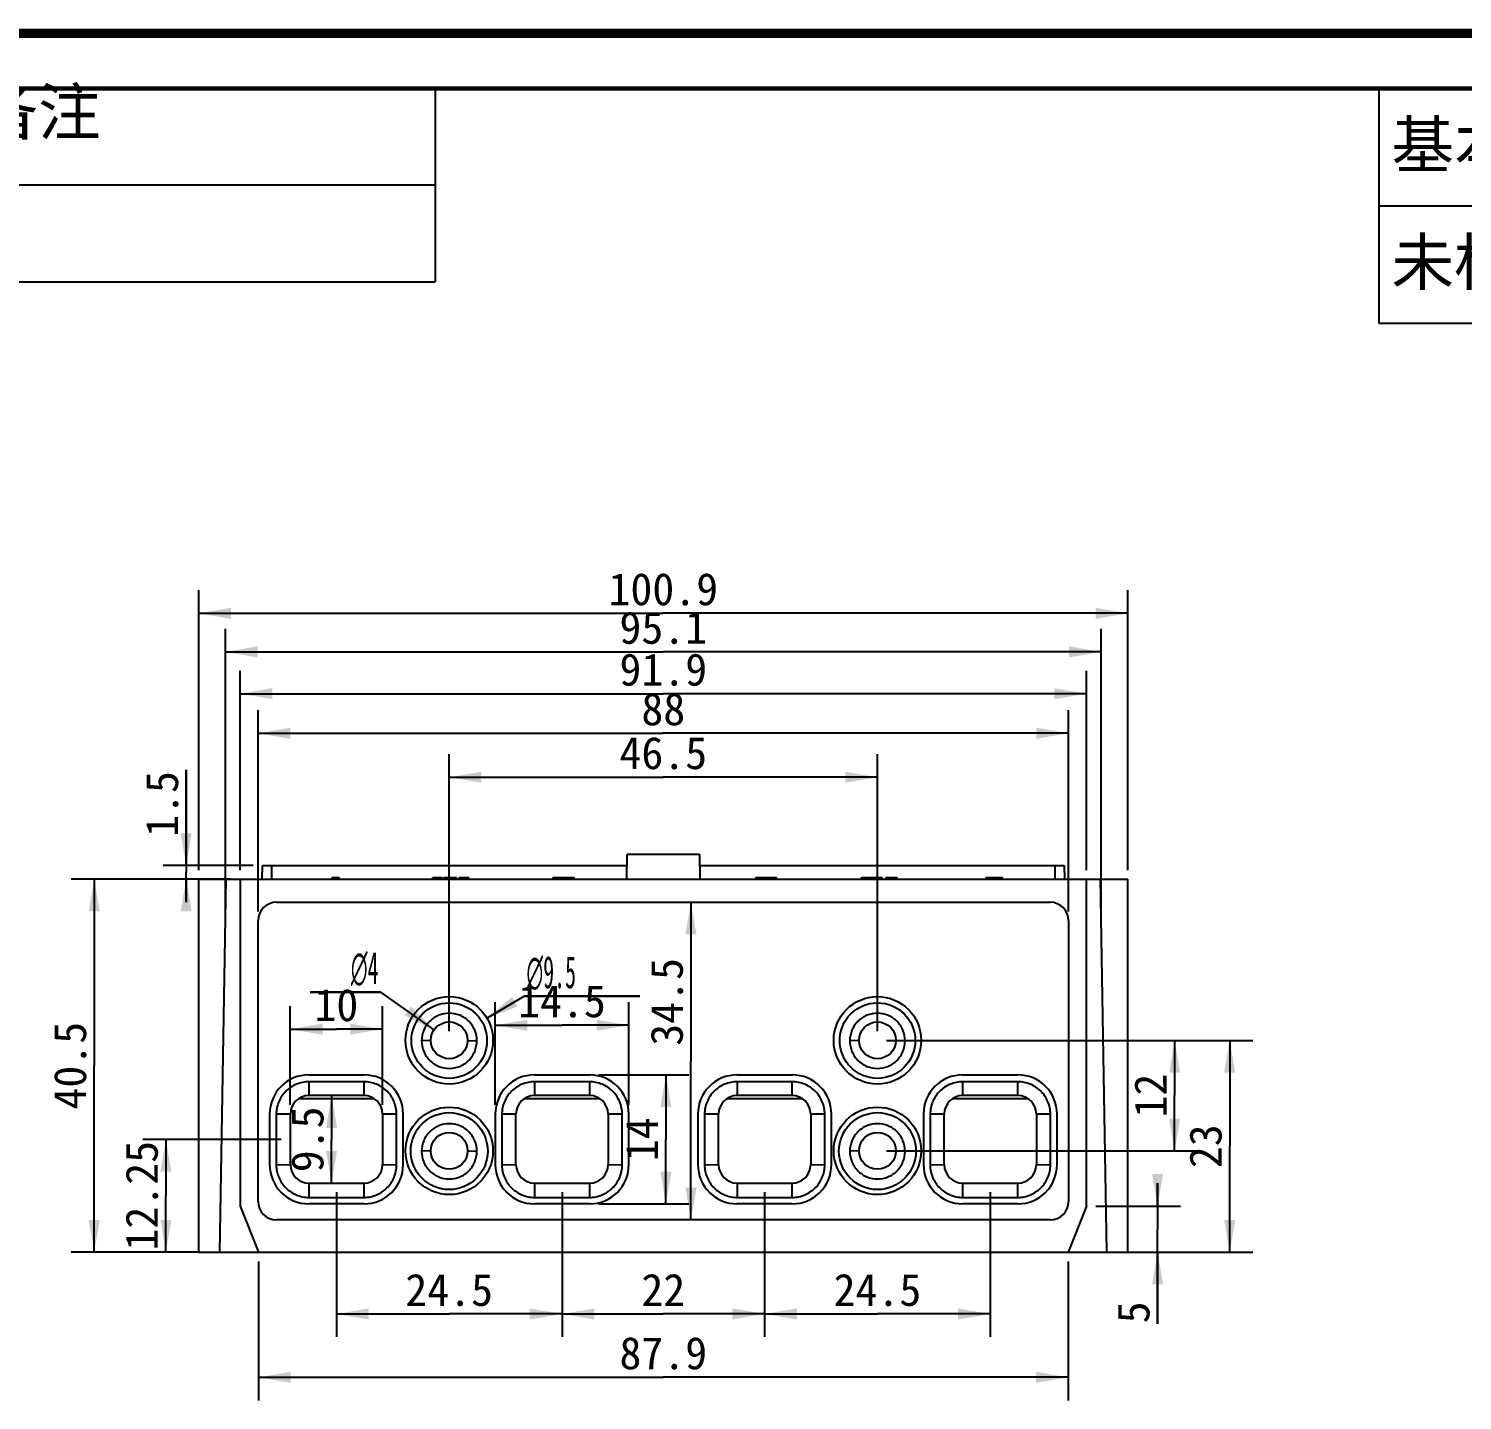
# Model space of a CAD drawing. Header units: millimetres. Extents: x -386 to 595, y -1 to 421.
# Drawn here: x 117.9 to 273.5, y 271.5 to 420.5 of the extents above; entities that cross this region are included whole.
import ezdxf

# ---------------------------------------------------------------- set-up
doc = ezdxf.new("R2010")
doc.units = ezdxf.units.MM
doc.header["$LTSCALE"] = 32.67
doc.layers.get('0').update_dxf_attribs({"linetype": 'CONTINUOUS'})
doc.styles.get("Standard").update_dxf_attribs({"font": '仿宋_GB2312.ttf'})
doc.styles.add('TEXTSTYLE_2', font='gdt_____.ttf', dxfattribs={"width": 0.5})
doc.dimstyles.new('DIMSTYLE_1', dxfattribs={"dimtxt": 3.5, "dimasz": 3.5, "dimexe": 1.25, "dimexo": 0.5, "dimgap": 0.4375, "dimtad": 1, "dimdsep": 46, "dimtxsty": 'Standard', "dimblk": '_FILLED', "dimblk1": '_FILLED', "dimblk2": '_FILLED', "dimcen": 0.09, "dimclrt": 5, "dimadec": 0, "dimazin": 0, "dimtp": 0.3, "dimtm": 0.3, "dimtfac": 1, "dimtofl": 0, "dimtmove": 0, "dimatfit": 3, "dimldrblk": '_FILLED', "dimfxl": 0, "dimtolj": 1, "dimarcsym": 0})
doc.dimstyles.new('DIMSTYLE_2', dxfattribs={"dimtxt": 3.5, "dimasz": 3.5, "dimexe": 1.25, "dimexo": 0.5, "dimgap": 0.4375, "dimtad": 1, "dimdsep": 46, "dimtxsty": 'Standard', "dimblk": '_FILLED', "dimblk1": '_FILLED', "dimblk2": '_FILLED', "dimcen": 0.09, "dimclrt": 5, "dimadec": 0, "dimazin": 0, "dimtp": 0.2, "dimtm": 0.2, "dimtfac": 1, "dimtofl": 0, "dimtmove": 0, "dimatfit": 3, "dimldrblk": '_FILLED', "dimfxl": 0, "dimtolj": 1, "dimarcsym": 0})
doc.dimstyles.new('DIMSTYLE_3', dxfattribs={"dimtxt": 3.5, "dimasz": 3.5, "dimexe": 1.25, "dimexo": 0.5, "dimgap": 0.4375, "dimtad": 1, "dimdsep": 46, "dimtxsty": 'Standard', "dimblk": '_FILLED', "dimblk1": '_FILLED', "dimblk2": '_FILLED', "dimcen": 0.09, "dimclrt": 5, "dimadec": 0, "dimazin": 0, "dimtp": 0.1, "dimtm": 0.1, "dimtfac": 1, "dimtofl": 0, "dimtmove": 0, "dimatfit": 3, "dimldrblk": '_FILLED', "dimfxl": 0, "dimtolj": 1, "dimarcsym": 0})
doc.dimstyles.new('DIMSTYLE_4', dxfattribs={"dimtxt": 3.5, "dimasz": 3.5, "dimexe": 1.25, "dimexo": 0.5, "dimtad": 1, "dimdsep": 46, "dimtxsty": 'Standard', "dimblk": '_FILLED', "dimblk1": '_FILLED', "dimblk2": '_FILLED', "dimcen": 0.09, "dimclrt": 5, "dimadec": 0, "dimazin": 0, "dimtp": 0.1, "dimtm": 0.1, "dimtfac": 1, "dimtofl": 0, "dimtmove": 0, "dimatfit": 3, "dimldrblk": '_FILLED', "dimfxl": 0, "dimtolj": 1, "dimarcsym": 0})
doc.dimstyles.new('DIMSTYLE_5', dxfattribs={"dimtxt": 3.5, "dimasz": 3.5, "dimexe": 1.25, "dimexo": 0.5, "dimtad": 1, "dimdsep": 46, "dimtxsty": 'Standard', "dimblk": '_FILLED', "dimblk1": '_FILLED', "dimblk2": '_FILLED', "dimcen": 0.09, "dimclrt": 5, "dimadec": 0, "dimazin": 0, "dimtp": 0.2, "dimtm": 0.2, "dimtfac": 1, "dimtofl": 0, "dimtmove": 0, "dimatfit": 3, "dimldrblk": '_FILLED', "dimfxl": 0, "dimtolj": 1, "dimarcsym": 0})

# ---------------------------------------------------------------- blocks, each defined once
blk = doc.blocks.new('_FILLED')
at = {"color": 0, "linetype": 'ByBlock'}
blk.add_solid([(0, 0), (-1, 0.171), (-1, -0.171)], dxfattribs=at)
blk = doc.blocks.new('*D1')
at = {"color": 6, "linetype": 'Continuous'}
for p, q in [((163.51, 311.63), (163.51, 341.71)), ((210.01, 311.63), (210.01, 341.71)), ((163.51, 339.21), (186.76, 339.21)), ((210.01, 339.21), (186.76, 339.21))]:
    blk.add_line(p, q, dxfattribs=at)
at = {"color": 6, "linetype": 'Continuous', "xscale": 3.5, "yscale": 3.5, "zscale": 3.5, "rotation": 180}
blk.add_blockref('_FILLED', (163.51, 339.21), dxfattribs=at)
at = {"color": 6, "linetype": 'Continuous', "xscale": 3.5, "yscale": 3.5, "zscale": 3.5}
blk.add_blockref('_FILLED', (210.01, 339.21), dxfattribs=at)
at = {"color": 5, "linetype": 'Continuous', "insert": (186.76, 343.59), "char_height": 3.5, "width": 9.7122, "attachment_point": 2, "line_spacing_factor": 0.9}
blk.add_mtext('46.5', dxfattribs=at)
blk = doc.blocks.new('*D2')
at = {"color": 6, "linetype": 'Continuous'}
for p, q in [((211.01, 310.63), (244.78, 310.63)), ((242.28, 310.63), (242.28, 304.63)), ((242.28, 298.63), (242.28, 304.63)), ((211.01, 298.63), (244.78, 298.63))]:
    blk.add_line(p, q, dxfattribs=at)
at = {"color": 6, "linetype": 'Continuous', "xscale": 3.5, "yscale": 3.5, "zscale": 3.5}
for p, rotation in [((242.28, 310.63), 90), ((242.28, 298.63), 270)]:
    blk.add_blockref('_FILLED', p, dxfattribs=dict(at, rotation=rotation))
at = {"color": 5, "linetype": 'Continuous', "insert": (237.9, 304.63), "char_height": 3.5, "width": 4.8561, "attachment_point": 2, "rotation": 90, "line_spacing_factor": 0.9}
blk.add_mtext('12', dxfattribs=at)
blk = doc.blocks.new('*D3')
at = {"color": 6, "linetype": 'Continuous'}
for p, q in [((211.01, 310.63), (250.76, 310.63)), ((248.26, 310.63), (248.26, 299.13)), ((248.26, 287.63), (248.26, 299.13)), ((238.21, 287.63), (250.76, 287.63))]:
    blk.add_line(p, q, dxfattribs=at)
at = {"color": 6, "linetype": 'Continuous', "xscale": 3.5, "yscale": 3.5, "zscale": 3.5}
for p, rotation in [((248.26, 310.63), 90), ((248.26, 287.63), 270)]:
    blk.add_blockref('_FILLED', p, dxfattribs=dict(at, rotation=rotation))
at = {"color": 5, "linetype": 'Continuous', "insert": (243.88, 299.13), "char_height": 3.5, "width": 4.8561, "attachment_point": 2, "rotation": 90, "line_spacing_factor": 0.9}
blk.add_mtext('23', dxfattribs=at)
blk = doc.blocks.new('*D4')
at = {"color": 6, "linetype": 'Continuous'}
for p, q in [((151.26, 294.13), (151.26, 278.42)), ((175.76, 294.13), (175.76, 278.42)), ((151.26, 280.92), (163.51, 280.92)), ((175.76, 280.92), (163.51, 280.92))]:
    blk.add_line(p, q, dxfattribs=at)
at = {"color": 6, "linetype": 'Continuous', "xscale": 3.5, "yscale": 3.5, "zscale": 3.5, "rotation": 180}
blk.add_blockref('_FILLED', (151.26, 280.92), dxfattribs=at)
at = {"color": 6, "linetype": 'Continuous', "xscale": 3.5, "yscale": 3.5, "zscale": 3.5}
blk.add_blockref('_FILLED', (175.76, 280.92), dxfattribs=at)
at = {"color": 5, "linetype": 'Continuous', "insert": (163.51, 285.29), "char_height": 3.5, "width": 9.7122, "attachment_point": 2, "line_spacing_factor": 0.9}
blk.add_mtext('24.5', dxfattribs=at)
blk = doc.blocks.new('*D5')
at = {"color": 6, "linetype": 'Continuous'}
for p, q in [((175.76, 294.13), (175.76, 278.42)), ((197.76, 294.13), (197.76, 278.42)), ((175.76, 280.92), (186.76, 280.92)), ((197.76, 280.92), (186.76, 280.92))]:
    blk.add_line(p, q, dxfattribs=at)
at = {"color": 6, "linetype": 'Continuous', "xscale": 3.5, "yscale": 3.5, "zscale": 3.5, "rotation": 180}
blk.add_blockref('_FILLED', (175.76, 280.92), dxfattribs=at)
at = {"color": 6, "linetype": 'Continuous', "xscale": 3.5, "yscale": 3.5, "zscale": 3.5}
blk.add_blockref('_FILLED', (197.76, 280.92), dxfattribs=at)
at = {"color": 5, "linetype": 'Continuous', "insert": (186.76, 285.29), "char_height": 3.5, "width": 4.8561, "attachment_point": 2, "line_spacing_factor": 0.9}
blk.add_mtext('22', dxfattribs=at)
blk = doc.blocks.new('*D6')
at = {"color": 6, "linetype": 'Continuous'}
for p, q in [((197.76, 294.13), (197.76, 278.42)), ((222.26, 294.13), (222.26, 278.42)), ((197.76, 280.92), (210.01, 280.92)), ((222.26, 280.92), (210.01, 280.92))]:
    blk.add_line(p, q, dxfattribs=at)
at = {"color": 6, "linetype": 'Continuous', "xscale": 3.5, "yscale": 3.5, "zscale": 3.5, "rotation": 180}
blk.add_blockref('_FILLED', (197.76, 280.92), dxfattribs=at)
at = {"color": 6, "linetype": 'Continuous', "xscale": 3.5, "yscale": 3.5, "zscale": 3.5}
blk.add_blockref('_FILLED', (222.26, 280.92), dxfattribs=at)
at = {"color": 5, "linetype": 'Continuous', "insert": (210.01, 285.29), "char_height": 3.5, "width": 9.7122, "attachment_point": 2, "line_spacing_factor": 0.9}
blk.add_mtext('24.5', dxfattribs=at)
blk = doc.blocks.new('*D7')
at = {"color": 6, "linetype": 'Continuous'}
for p, q in [((145.26, 299.88), (130.25, 299.88)), ((132.75, 299.88), (132.75, 293.76)), ((132.75, 287.63), (132.75, 293.76)), ((136.45, 287.63), (130.25, 287.63))]:
    blk.add_line(p, q, dxfattribs=at)
at = {"color": 6, "linetype": 'Continuous', "xscale": 3.5, "yscale": 3.5, "zscale": 3.5}
for p, rotation in [((132.75, 299.88), 90), ((132.75, 287.63), 270)]:
    blk.add_blockref('_FILLED', p, dxfattribs=dict(at, rotation=rotation))
at = {"color": 5, "linetype": 'Continuous', "insert": (128.37, 293.76), "char_height": 3.5, "width": 12.1402, "attachment_point": 2, "rotation": 90, "line_spacing_factor": 0.9}
blk.add_mtext('12.25', dxfattribs=at)
blk = doc.blocks.new('*D8')
at = {"color": 6, "linetype": 'Continuous'}
for p, q in [((136.81, 328.13), (122.47, 328.13)), ((124.97, 328.13), (124.97, 307.88)), ((124.97, 287.63), (124.97, 307.88)), ((136.45, 287.63), (122.47, 287.63))]:
    blk.add_line(p, q, dxfattribs=at)
at = {"color": 6, "linetype": 'Continuous', "xscale": 3.5, "yscale": 3.5, "zscale": 3.5}
for p, rotation in [((124.97, 328.13), 90), ((124.97, 287.63), 270)]:
    blk.add_blockref('_FILLED', p, dxfattribs=dict(at, rotation=rotation))
at = {"color": 5, "linetype": 'Continuous', "insert": (120.59, 307.88), "char_height": 3.5, "width": 9.7122, "attachment_point": 2, "rotation": 90, "line_spacing_factor": 0.9}
blk.add_mtext('40.5', dxfattribs=at)
blk = doc.blocks.new('*D9')
at = {"color": 6, "linetype": 'Continuous'}
for p, q in [((134.95, 329.63), (134.95, 340.01)), ((134.95, 340.01), (134.95, 328.88)), ((142.23, 329.63), (132.45, 329.63)), ((134.95, 325.63), (134.95, 328.88)), ((139.81, 328.13), (132.45, 328.13)), ((134.95, 328.13), (134.95, 325.63))]:
    blk.add_line(p, q, dxfattribs=at)
at = {"color": 6, "linetype": 'Continuous', "xscale": 3.5, "yscale": 3.5, "zscale": 3.5}
for p, rotation in [((134.95, 329.63), 270), ((134.95, 328.13), 90)]:
    blk.add_blockref('_FILLED', p, dxfattribs=dict(at, rotation=rotation))
at = {"color": 5, "linetype": 'Continuous', "insert": (130.58, 332.73), "char_height": 3.5, "width": 7.2841, "attachment_point": 1, "rotation": 90, "line_spacing_factor": 0.9}
blk.add_mtext('1.5', dxfattribs=at)
blk = doc.blocks.new('*D10')
at = {"color": 6, "linetype": 'Continuous'}
for p, q in [((156.09, 315.88), (148.4, 315.88)), ((148.4, 315.88), (156.09, 315.88)), ((161.88, 311.79), (156.09, 315.88))]:
    blk.add_line(p, q, dxfattribs=at)
at = {"color": 6, "linetype": 'Continuous', "xscale": 3.5, "yscale": 3.5, "zscale": 3.5, "rotation": 324.7357985951}
blk.add_blockref('_FILLED', (161.88, 311.79), dxfattribs=at)
at = {"color": 5, "linetype": 'Continuous', "insert": (155.84, 320.26), "char_height": 3.5, "width": 7.0947, "attachment_point": 3, "line_spacing_factor": 0.9, "style": 'TEXTSTYLE_2'}
blk.add_mtext('{\\Fgdt;n}\\F仿宋_gb2312.ttf;4', dxfattribs=at)
blk = doc.blocks.new('*D11')
at = {"color": 6, "linetype": 'Continuous'}
for p, q in [((167.61, 313.05), (171.65, 315.43)), ((171.65, 315.43), (184.2, 315.43)), ((184.2, 315.43), (171.65, 315.43))]:
    blk.add_line(p, q, dxfattribs=at)
at = {"color": 6, "linetype": 'Continuous', "xscale": 3.5, "yscale": 3.5, "zscale": 3.5, "rotation": 210.5078571950001}
blk.add_blockref('_FILLED', (167.61, 313.05), dxfattribs=at)
at = {"color": 5, "linetype": 'Continuous', "insert": (171.9, 319.8), "char_height": 3.5, "width": 11.9508, "attachment_point": 1, "line_spacing_factor": 0.9, "style": 'TEXTSTYLE_2'}
blk.add_mtext('{\\Fgdt;n}\\F仿宋_gb2312.ttf;9.5', dxfattribs=at)
blk = doc.blocks.new('*D12')
at = {"color": 6, "linetype": 'Continuous'}
for p, q in [((146.26, 303.63), (146.26, 314.35)), ((156.26, 303.63), (156.26, 314.35)), ((146.26, 311.85), (151.26, 311.85)), ((156.26, 311.85), (151.26, 311.85))]:
    blk.add_line(p, q, dxfattribs=at)
at = {"color": 6, "linetype": 'Continuous', "xscale": 3.5, "yscale": 3.5, "zscale": 3.5, "rotation": 180}
blk.add_blockref('_FILLED', (146.26, 311.85), dxfattribs=at)
at = {"color": 6, "linetype": 'Continuous', "xscale": 3.5, "yscale": 3.5, "zscale": 3.5}
blk.add_blockref('_FILLED', (156.26, 311.85), dxfattribs=at)
at = {"color": 5, "linetype": 'Continuous', "insert": (151.26, 316.22), "char_height": 3.5, "width": 4.8561, "attachment_point": 2, "line_spacing_factor": 0.9}
blk.add_mtext('10', dxfattribs=at)
blk = doc.blocks.new('*D13')
at = {"color": 6, "linetype": 'Continuous'}
for p in [(150.74, 304.63), (150.74, 295.13)]:
    blk.add_line(p, (150.74, 299.88), dxfattribs=at)
at = {"color": 6, "linetype": 'Continuous', "xscale": 3.5, "yscale": 3.5, "zscale": 3.5}
for p, rotation in [((150.74, 304.63), 90), ((150.74, 295.13), 270)]:
    blk.add_blockref('_FILLED', p, dxfattribs=dict(at, rotation=rotation))
at = {"color": 5, "linetype": 'Continuous', "insert": (146.36, 299.88), "char_height": 3.5, "width": 7.2841, "attachment_point": 2, "rotation": 90, "line_spacing_factor": 0.9}
blk.add_mtext('9.5', dxfattribs=at)
blk = doc.blocks.new('*D14')
at = {"color": 6, "linetype": 'Continuous'}
for p, q in [((168.51, 303.63), (168.51, 314.77)), ((183.01, 303.63), (183.01, 314.77)), ((168.51, 312.27), (175.76, 312.27)), ((183.01, 312.27), (175.76, 312.27))]:
    blk.add_line(p, q, dxfattribs=at)
at = {"color": 6, "linetype": 'Continuous', "xscale": 3.5, "yscale": 3.5, "zscale": 3.5, "rotation": 180}
blk.add_blockref('_FILLED', (168.51, 312.27), dxfattribs=at)
at = {"color": 6, "linetype": 'Continuous', "xscale": 3.5, "yscale": 3.5, "zscale": 3.5}
blk.add_blockref('_FILLED', (183.01, 312.27), dxfattribs=at)
at = {"color": 5, "linetype": 'Continuous', "insert": (175.76, 316.64), "char_height": 3.5, "width": 9.7122, "attachment_point": 2, "line_spacing_factor": 0.9}
blk.add_mtext('14.5', dxfattribs=at)
blk = doc.blocks.new('*D15')
at = {"color": 6, "linetype": 'Continuous'}
for p, q in [((179.76, 306.88), (189.54, 306.88)), ((187.04, 306.88), (187.04, 299.88)), ((187.04, 292.88), (187.04, 299.88)), ((179.76, 292.88), (189.54, 292.88))]:
    blk.add_line(p, q, dxfattribs=at)
at = {"color": 6, "linetype": 'Continuous', "xscale": 3.5, "yscale": 3.5, "zscale": 3.5}
for p, rotation in [((187.04, 306.88), 90), ((187.04, 292.88), 270)]:
    blk.add_blockref('_FILLED', p, dxfattribs=dict(at, rotation=rotation))
at = {"color": 5, "linetype": 'Continuous', "insert": (182.67, 299.88), "char_height": 3.5, "width": 4.8561, "attachment_point": 2, "rotation": 90, "line_spacing_factor": 0.9}
blk.add_mtext('14', dxfattribs=at)
blk = doc.blocks.new('*D16')
at = {"color": 6, "linetype": 'Continuous'}
for p, q in [((142.76, 324.63), (142.76, 346.48)), ((230.76, 324.63), (230.76, 346.48)), ((142.76, 343.98), (186.76, 343.98)), ((230.76, 343.98), (186.76, 343.98))]:
    blk.add_line(p, q, dxfattribs=at)
at = {"color": 6, "linetype": 'Continuous', "xscale": 3.5, "yscale": 3.5, "zscale": 3.5, "rotation": 180}
blk.add_blockref('_FILLED', (142.76, 343.98), dxfattribs=at)
at = {"color": 6, "linetype": 'Continuous', "xscale": 3.5, "yscale": 3.5, "zscale": 3.5}
blk.add_blockref('_FILLED', (230.76, 343.98), dxfattribs=at)
at = {"color": 5, "linetype": 'Continuous', "insert": (186.76, 348.36), "char_height": 3.5, "width": 4.8561, "attachment_point": 2, "line_spacing_factor": 0.9}
blk.add_mtext('88', dxfattribs=at)
blk = doc.blocks.new('*D17')
at = {"color": 6, "linetype": 'Continuous'}
for p, q in [((139.21, 324.13), (139.21, 355.32)), ((234.31, 324.13), (234.31, 355.32)), ((139.21, 352.82), (186.76, 352.82)), ((234.31, 352.82), (186.76, 352.82))]:
    blk.add_line(p, q, dxfattribs=at)
at = {"color": 6, "linetype": 'Continuous', "xscale": 3.5, "yscale": 3.5, "zscale": 3.5, "rotation": 180}
blk.add_blockref('_FILLED', (139.21, 352.82), dxfattribs=at)
at = {"color": 6, "linetype": 'Continuous', "xscale": 3.5, "yscale": 3.5, "zscale": 3.5}
blk.add_blockref('_FILLED', (234.31, 352.82), dxfattribs=at)
at = {"color": 5, "linetype": 'Continuous', "insert": (186.76, 357.2), "char_height": 3.5, "width": 9.7122, "attachment_point": 2, "line_spacing_factor": 0.9}
blk.add_mtext('95.1', dxfattribs=at)
blk = doc.blocks.new('*D18')
at = {"color": 6, "linetype": 'Continuous'}
for p, q in [((140.81, 329.13), (140.81, 350.78)), ((232.71, 329.13), (232.71, 350.78)), ((140.81, 348.28), (186.76, 348.28)), ((232.71, 348.28), (186.76, 348.28))]:
    blk.add_line(p, q, dxfattribs=at)
at = {"color": 6, "linetype": 'Continuous', "xscale": 3.5, "yscale": 3.5, "zscale": 3.5, "rotation": 180}
blk.add_blockref('_FILLED', (140.81, 348.28), dxfattribs=at)
at = {"color": 6, "linetype": 'Continuous', "xscale": 3.5, "yscale": 3.5, "zscale": 3.5}
blk.add_blockref('_FILLED', (232.71, 348.28), dxfattribs=at)
at = {"color": 5, "linetype": 'Continuous', "insert": (186.76, 352.66), "char_height": 3.5, "width": 9.7122, "attachment_point": 2, "line_spacing_factor": 0.9}
blk.add_mtext('91.9', dxfattribs=at)
blk = doc.blocks.new('*D19')
at = {"color": 6, "linetype": 'Continuous'}
for p, q in [((136.31, 329.13), (136.31, 359.51)), ((237.21, 329.13), (237.21, 359.51)), ((136.31, 357.01), (186.76, 357.01)), ((237.21, 357.01), (186.76, 357.01))]:
    blk.add_line(p, q, dxfattribs=at)
at = {"color": 6, "linetype": 'Continuous', "xscale": 3.5, "yscale": 3.5, "zscale": 3.5, "rotation": 180}
blk.add_blockref('_FILLED', (136.31, 357.01), dxfattribs=at)
at = {"color": 6, "linetype": 'Continuous', "xscale": 3.5, "yscale": 3.5, "zscale": 3.5}
blk.add_blockref('_FILLED', (237.21, 357.01), dxfattribs=at)
at = {"color": 5, "linetype": 'Continuous', "insert": (186.76, 361.39), "char_height": 3.5, "width": 12.1402, "attachment_point": 2, "line_spacing_factor": 0.9}
blk.add_mtext('100.9', dxfattribs=at)
blk = doc.blocks.new('*D20')
at = {"color": 6, "linetype": 'Continuous'}
for p in [(189.76, 325.63), (189.76, 291.13)]:
    blk.add_line(p, (189.76, 308.38), dxfattribs=at)
at = {"color": 6, "linetype": 'Continuous', "xscale": 3.5, "yscale": 3.5, "zscale": 3.5}
for p, rotation in [((189.76, 325.63), 90), ((189.76, 291.13), 270)]:
    blk.add_blockref('_FILLED', p, dxfattribs=dict(at, rotation=rotation))
at = {"color": 5, "linetype": 'Continuous', "insert": (185.38, 314.81), "char_height": 3.5, "width": 9.7122, "attachment_point": 2, "rotation": 90, "line_spacing_factor": 0.9}
blk.add_mtext('34.5', dxfattribs=at)
blk = doc.blocks.new('*D21')
at = {"color": 6, "linetype": 'Continuous'}
for p, q in [((142.81, 286.63), (142.81, 271.54)), ((230.71, 286.63), (230.71, 271.54)), ((142.81, 274.04), (186.76, 274.04)), ((230.71, 274.04), (186.76, 274.04))]:
    blk.add_line(p, q, dxfattribs=at)
at = {"color": 6, "linetype": 'Continuous', "xscale": 3.5, "yscale": 3.5, "zscale": 3.5, "rotation": 180}
blk.add_blockref('_FILLED', (142.81, 274.04), dxfattribs=at)
at = {"color": 6, "linetype": 'Continuous', "xscale": 3.5, "yscale": 3.5, "zscale": 3.5}
blk.add_blockref('_FILLED', (230.71, 274.04), dxfattribs=at)
at = {"color": 5, "linetype": 'Continuous', "insert": (186.76, 278.42), "char_height": 3.5, "width": 9.7122, "attachment_point": 2, "line_spacing_factor": 0.9}
blk.add_mtext('87.9', dxfattribs=at)
blk = doc.blocks.new('*D111')
at = {"color": 6, "linetype": 'Continuous'}
for p, q in [((240.43, 292.63), (240.43, 295.13)), ((240.43, 295.13), (240.43, 290.13)), ((233.71, 292.63), (242.93, 292.63)), ((240.43, 279.85), (240.43, 290.13)), ((235.93, 287.63), (242.93, 287.63)), ((240.43, 287.63), (240.43, 279.85))]:
    blk.add_line(p, q, dxfattribs=at)
at = {"color": 6, "linetype": 'Continuous', "xscale": 3.5, "yscale": 3.5, "zscale": 3.5}
for p, rotation in [((240.43, 292.63), 270), ((240.43, 287.63), 90)]:
    blk.add_blockref('_FILLED', p, dxfattribs=dict(at, rotation=rotation))
at = {"color": 5, "linetype": 'Continuous', "insert": (236.05, 282.28), "char_height": 3.5, "width": 2.428, "attachment_point": 3, "rotation": 90, "line_spacing_factor": 0.9}
blk.add_mtext('5', dxfattribs=at)
blk = doc.blocks.new('*T127')
at = {"color": 0, "linetype": 'ByBlock', "lineweight": -2}
for p, q in [((0, 0), (132, 0)), ((0, 0), (0, -21)), ((16, 0), (16, -21)), ((66, 0), (66, -21)), ((82, 0), (82, -21)), ((132, 0), (132, -21)), ((0, -10.5), (132, -10.5)), ((0, -21), (132, -21))]:
    blk.add_line(p, q, dxfattribs=at)
at = {"color": 7, "linetype": 'Continuous', "char_height": 5, "attachment_point": 1, "line_spacing_factor": 0.9}
for s, insert, width in [('序号', (0.06, -0.06), 15.88), ('名称', (16.06, -0.06), 49.88), ('数量', (66.06, -0.06), 15.88), ('备注', (82.06, -0.06), 49.88)]:
    blk.add_mtext(s, dxfattribs=dict(at, insert=insert, width=width))
blk = doc.blocks.new('*T128')
at = {"color": 0, "linetype": 'ByBlock', "lineweight": -2}
for p, q in [((0, 0), (323.55, 0)), ((0, 0), (0, -25.5)), ((30, 0), (30, -25.5)), ((55.95, 0), (55.95, -25.5)), ((81.9, 0), (81.9, -25.5)), ((107.85, 0), (107.85, -25.5)), ((133.8, 0), (133.8, -25.5)), ((159.75, 0), (159.75, -25.5)), ((189.75, 0), (189.75, -25.5)), ((219.75, 0), (219.75, -25.5)), ((245.7, 0), (245.7, -25.5)), ((271.65, 0), (271.65, -25.5)), ((297.6, 0), (297.6, -25.5)), ((323.55, 0), (323.55, -25.5)), ((0, -12.75), (323.55, -12.75)), ((0, -25.5), (323.55, -25.5))]:
    blk.add_line(p, q, dxfattribs=at)
at = {"color": 7, "linetype": 'Continuous', "attachment_point": 5, "line_spacing_factor": 0.9}
for s, insert, char_height, width in [('基本尺寸', (15, -6.375), 5, 29.88), ('倒圆角', (204.75, -6.375), 5, 29.88), ('0.5-3', (42.975, -6.375), 4, 25.83), ('>3-6', (68.925, -6.375), 4, 25.83), ('>6-30', (94.875, -6.375), 4, 25.83), ('>30-120', (120.825, -6.375), 4, 25.83), ('>120-400', (146.775, -6.375), 4, 25.83), ('>400-1000', (174.75, -6.375), 4, 29.88), ('<0.5', (232.725, -6.375), 4, 25.83), ('>0.5-3', (258.675, -6.375), 4, 25.83), ('>3-10', (284.625, -6.375), 4, 25.83), ('>10', (310.575, -6.375), 4, 25.83), ('未标公差', (15, -19.125), 5, 29.88), ('未标公差', (204.75, -19.125), 5, 29.88), ('{\\Fgdt;`}\\F仿宋_gb2312.ttf;0.1', (42.975, -19.125), 4, 25.83), ('{\\Fgdt;`}\\F仿宋_gb2312.ttf;0.1', (68.925, -19.125), 4, 25.83), ('{\\Fgdt;`}\\F仿宋_gb2312.ttf;0.2', (94.875, -19.125), 4, 25.83), ('{\\Fgdt;`}\\F仿宋_gb2312.ttf;0.3', (120.825, -19.125), 4, 25.83), ('{\\Fgdt;`}\\F仿宋_gb2312.ttf;0.5', (146.775, -19.125), 4, 25.83), ('{\\Fgdt;`}\\F仿宋_gb2312.ttf;0.8', (174.75, -19.125), 4, 29.88), ('{\\Fgdt;`}\\F仿宋_gb2312.ttf;0.05', (232.725, -19.125), 4, 25.83), ('{\\Fgdt;`}\\F仿宋_gb2312.ttf;0.1', (258.675, -19.125), 4, 25.83), ('{\\Fgdt;`}\\F仿宋_gb2312.ttf;0.3', (284.625, -19.125), 4, 25.83), ('{\\Fgdt;`}\\F仿宋_gb2312.ttf;0.8', (310.575, -19.125), 4, 25.83)]:
    blk.add_mtext(s, dxfattribs=dict(at, insert=insert, char_height=char_height, width=width))

msp = doc.modelspace()

# ---------------------------------------------------------------- linework, layer by layer
at = {"color": 7, "linetype": 'Continuous'}
for p, q in [((182.80795, 328.13389), (182.83151, 330.83389)), ((190.69711, 330.83389), (182.83151, 330.83389)), ((190.69711, 330.83389), (190.72068, 328.13389)), ((143.19524, 328.13389), (143.23452, 329.63389)), ((143.23452, 329.63389), (182.82104, 329.63389)), ((144.20759, 329.63389), (144.22068, 328.13389)), ((190.70759, 329.63389), (230.2941, 329.63389)), ((229.30795, 328.13389), (229.32104, 329.63389)), ((230.2941, 329.63389), (230.33338, 328.13389)), ((136.31431, 287.63389), (136.31431, 328.13389)), ((136.31431, 328.13389), (237.21431, 328.13389)), ((138.59466, 287.63389), (139.30159, 328.13389)), ((140.81431, 328.13389), (140.81431, 292.63389)), ((150.81431, 328.13389), (150.81431, 328.33389)), ((150.81431, 328.33389), (151.56431, 328.33389)), ((151.18931, 328.13389), (151.18931, 328.33389)), ((151.56431, 328.13389), (151.56431, 328.33389)), ((161.72431, 328.13389), (161.72431, 328.33389)), ((161.72431, 328.33389), (162.74002, 328.33389)), ((162.19552, 328.13389), (162.19552, 328.33389)), ((162.60951, 328.13389), (162.60951, 328.33389)), ((162.74002, 328.13389), (162.74002, 328.33389)), ((162.95801, 328.13389), (162.95801, 328.33389)), ((162.95801, 328.33389), (164.30247, 328.33389)), ((163.14515, 328.13389), (163.14515, 328.33389)), ((164.30247, 328.13389), (164.30247, 328.33389)), ((164.59431, 328.13389), (164.59431, 328.33389)), ((164.59431, 328.33389), (165.6519, 328.33389)), ((165.09677, 328.13389), (165.09677, 328.33389)), ((165.6519, 328.13389), (165.6519, 328.33389)), ((174.81431, 328.13389), (174.81431, 328.33389)), ((174.81431, 328.33389), (177.06431, 328.33389)), ((177.06431, 328.13389), (177.06431, 328.33389)), ((196.81431, 328.13389), (196.81431, 328.33389)), ((196.81431, 328.33389), (199.06431, 328.33389)), ((196.87681, 328.13389), (196.87681, 328.33389)), ((197.00181, 328.13389), (197.00181, 328.33389)), ((197.18931, 328.13389), (197.18931, 328.33389)), ((197.43931, 328.13389), (197.43931, 328.33389)), ((197.68931, 328.13389), (197.68931, 328.33389)), ((198.18931, 328.13389), (198.18931, 328.33389)), ((198.43931, 328.13389), (198.43931, 328.33389)), ((198.68931, 328.13389), (198.68931, 328.33389)), ((198.87681, 328.13389), (198.87681, 328.33389)), ((199.00181, 328.13389), (199.00181, 328.33389)), ((199.06431, 328.13389), (199.06431, 328.33389)), ((208.26431, 328.13389), (208.26431, 328.33389)), ((208.26431, 328.33389), (210.52621, 328.33389)), ((208.40119, 328.13389), (208.40119, 328.33389)), ((208.53808, 328.13389), (208.53808, 328.33389)), ((209.21085, 328.13389), (209.21085, 328.33389)), ((209.398, 328.13389), (209.398, 328.33389)), ((210.52621, 328.13389), (210.52621, 328.33389)), ((210.97431, 328.33389), (212.15362, 328.33389)), ((210.97431, 328.13389), (210.97431, 328.33389)), ((211.56367, 328.13389), (211.56367, 328.33389)), ((212.02726, 328.13389), (212.02726, 328.33389)), ((212.15362, 328.13389), (212.15362, 328.33389)), ((221.81431, 328.33389), (223.57347, 328.33389)), ((221.81431, 328.13389), (221.81431, 328.33389)), ((222.97661, 328.13389), (222.97661, 328.33389)), ((223.1808, 328.13389), (223.1808, 328.33389)), ((223.57347, 328.13389), (223.57347, 328.33389)), ((232.71431, 292.63389), (232.71431, 328.13389)), ((234.93397, 287.63389), (234.22704, 328.13389)), ((237.21431, 287.63389), (237.21431, 328.13389)), ((144.76431, 325.63389), (228.76431, 325.63389)), ((142.76431, 293.13389), (142.76431, 323.63389)), ((230.76431, 323.63389), (230.76431, 293.13389)), ((161.51431, 310.63389), (160.51431, 310.58153)), ((165.51431, 310.63388), (166.51431, 310.58153)), ((208.01431, 310.63389), (207.01431, 310.58153)), ((212.01431, 310.63388), (213.01431, 310.58153)), ((148.26412, 306.88389), (154.2645, 306.88389)), ((172.76412, 306.88389), (178.7645, 306.88389)), ((194.76412, 306.88389), (200.7645, 306.88389)), ((219.26412, 306.88389), (225.2645, 306.88389)), ((148.26431, 306.13366), (148.26431, 304.63389)), ((154.26431, 306.13366), (148.26431, 306.13366)), ((154.26431, 304.63389), (154.26431, 306.13366)), ((172.76431, 306.13366), (172.76431, 304.63389)), ((178.76431, 306.13366), (172.76431, 306.13366)), ((178.76431, 304.63389), (178.76431, 306.13366)), ((200.76431, 306.13366), (194.76431, 306.13366)), ((194.76431, 306.13366), (194.76431, 304.63389)), ((200.76431, 304.63389), (200.76431, 306.13366)), ((225.26431, 306.13366), (219.26431, 306.13366)), ((219.26431, 306.13366), (219.26431, 304.63389)), ((225.26431, 304.63389), (225.26431, 306.13366)), ((147.22156, 304.33389), (155.3061, 304.33389)), ((154.26431, 304.63389), (148.26431, 304.63389)), ((171.72156, 304.33389), (179.8061, 304.33389)), ((178.76431, 304.63389), (172.76431, 304.63389)), ((193.72156, 304.33389), (201.8061, 304.33389)), ((200.76431, 304.63389), (194.76431, 304.63389)), ((218.22156, 304.33389), (226.3061, 304.33389)), ((225.26431, 304.63389), (219.26431, 304.63389)), ((144.01431, 302.63389), (144.01431, 297.13389)), ((146.26431, 302.63389), (144.7379, 302.60725)), ((144.7379, 302.60725), (144.7379, 297.10725)), ((146.26431, 297.13389), (146.26431, 302.63389)), ((156.26431, 302.63389), (156.26431, 297.13389)), ((157.79072, 302.60725), (156.26431, 302.63389)), ((157.79072, 297.10725), (157.79072, 302.60725)), ((158.51431, 297.13389), (158.51431, 302.63389)), ((168.51431, 302.63389), (168.51431, 297.13389)), ((170.76431, 302.63389), (169.2379, 302.60725)), ((169.2379, 302.60725), (169.2379, 297.10725)), ((170.76431, 297.13389), (170.76431, 302.63389)), ((180.76431, 302.63389), (180.76431, 297.13389)), ((182.29072, 302.60725), (180.76431, 302.63389)), ((182.29072, 297.10725), (182.29072, 302.60725)), ((183.01431, 297.13389), (183.01431, 302.63389)), ((190.51431, 302.63389), (190.51431, 297.13389)), ((192.76431, 302.63389), (191.2379, 302.60725)), ((191.2379, 302.60725), (191.2379, 297.10725)), ((192.76431, 297.13389), (192.76431, 302.63389)), ((204.29072, 302.60725), (202.76431, 302.63389)), ((202.76431, 302.63389), (202.76431, 297.13389)), ((204.29072, 297.10725), (204.29072, 302.60725)), ((205.01431, 297.13389), (205.01431, 302.63389)), ((215.01431, 302.63389), (215.01431, 297.13389)), ((217.26431, 302.63389), (215.7379, 302.60725)), ((215.7379, 302.60725), (215.7379, 297.10725)), ((217.26431, 297.13389), (217.26431, 302.63389)), ((228.79072, 302.60725), (227.26431, 302.63389)), ((227.26431, 302.63389), (227.26431, 297.13389)), ((228.79072, 297.10725), (228.79072, 302.60725)), ((229.51431, 297.13389), (229.51431, 302.63389)), ((161.51431, 298.63389), (160.51431, 298.58153)), ((165.51431, 298.63388), (166.51431, 298.58153)), ((208.01431, 298.63389), (207.01431, 298.58153)), ((212.01431, 298.63388), (213.01431, 298.58153)), ((144.7379, 297.10725), (146.26431, 297.13389)), ((156.26431, 297.13389), (157.79072, 297.10725)), ((169.2379, 297.10725), (170.76431, 297.13389)), ((180.76431, 297.13389), (182.29072, 297.10725)), ((191.2379, 297.10725), (192.76431, 297.13389)), ((202.76431, 297.13389), (204.29072, 297.10725)), ((215.7379, 297.10725), (217.26431, 297.13389)), ((227.26431, 297.13389), (228.79072, 297.10725)), ((148.26431, 295.13389), (148.26431, 293.58084)), ((148.26431, 295.13389), (154.26431, 295.13389)), ((154.26431, 293.58084), (154.26431, 295.13389)), ((172.76431, 295.13389), (172.76431, 293.58084)), ((172.76431, 295.13389), (178.76431, 295.13389)), ((178.76431, 293.58084), (178.76431, 295.13389)), ((194.76431, 295.13389), (200.76431, 295.13389)), ((194.76431, 295.13389), (194.76431, 293.58084)), ((200.76431, 293.58084), (200.76431, 295.13389)), ((219.26431, 295.13389), (225.26431, 295.13389)), ((219.26431, 295.13389), (219.26431, 293.58084)), ((225.26431, 293.58084), (225.26431, 295.13389)), ((154.2645, 292.88389), (148.26412, 292.88389)), ((148.26431, 293.58084), (154.26431, 293.58084)), ((178.7645, 292.88389), (172.76412, 292.88389)), ((172.76431, 293.58084), (178.76431, 293.58084)), ((200.7645, 292.88389), (194.76412, 292.88389)), ((194.76431, 293.58084), (200.76431, 293.58084)), ((225.2645, 292.88389), (219.26412, 292.88389)), ((219.26431, 293.58084), (225.26431, 293.58084)), ((140.81431, 292.63389), (142.81431, 287.63389)), ((228.76431, 291.13389), (144.76431, 291.13389)), ((232.71431, 292.63389), (230.71431, 287.63389)), ((136.31431, 287.63389), (237.21431, 287.63389))]:
    msp.add_line(p, q, dxfattribs=at)
for points, const_width in [([(0, 420), (594, 420)], 1), ([(30, 414), (588, 414)], 0.5)]:
    msp.add_lwpolyline(points, dxfattribs=dict(at, const_width=const_width))
for centre, radius in [((163.51431, 310.63389), 4.75), ((163.51431, 310.60786), 4.10154), ((210.01431, 310.63389), 4.75), ((210.01431, 310.60786), 4.10154), ((163.51431, 310.63389), 2), ((210.01431, 310.63389), 2), ((163.51431, 298.63389), 4.75), ((163.51431, 298.60738), 4.17778), ((210.01431, 298.63389), 4.75), ((210.01431, 298.60738), 4.17778), ((163.51431, 298.63389), 2), ((210.01431, 298.63389), 2)]:
    msp.add_circle(centre, radius, dxfattribs=at)
for centre, radius, start, end in [((144.76431, 323.63389), 2, 90, 180), ((228.76431, 323.63389), 2, 0, 90), ((148.26431, 302.63389), 4.25, 90, 180), ((154.26431, 302.63389), 4.25, 0, 90), ((172.76431, 302.63389), 4.25, 90, 180), ((178.76431, 302.63389), 4.25, 0, 90), ((194.76431, 302.63389), 4.25, 90, 180), ((200.76431, 302.63389), 4.25, 0, 90), ((219.26431, 302.63389), 4.25, 90, 180), ((225.26431, 302.63389), 4.25, 0, 90), ((148.26431, 302.63389), 2, 90.0000007, 180), ((154.26431, 302.63389), 2, 0.0000008, 90), ((172.76431, 302.63389), 2, 90.0000007, 180), ((178.76431, 302.63389), 2, 0.0000008, 90), ((194.76431, 302.63389), 2, 90.0000007, 180), ((200.76431, 302.63389), 2, 0.0000008, 90), ((219.26431, 302.63389), 2, 90.0000007, 180), ((225.26431, 302.63389), 2, 0.0000008, 90), ((148.26431, 297.13389), 4.25, 180, 270), ((148.26431, 297.13389), 2, 180.0000008, 270), ((154.26431, 297.13389), 4.25, 270, 360), ((154.26431, 297.13389), 2, 270.0000008, 360), ((172.76431, 297.13389), 4.25, 180, 270), ((172.76431, 297.13389), 2, 180.0000008, 270), ((178.76431, 297.13389), 4.25, 270, 360), ((178.76431, 297.13389), 2, 270.0000008, 360), ((194.76431, 297.13389), 4.25, 180, 270), ((194.76431, 297.13389), 2, 180.0000008, 270), ((200.76431, 297.13389), 4.25, 270, 360), ((200.76431, 297.13389), 2, 270.0000008, 360), ((219.26431, 297.13389), 4.25, 180, 270), ((219.26431, 297.13389), 2, 180.0000008, 270), ((225.26431, 297.13389), 4.25, 270, 360), ((225.26431, 297.13389), 2, 270.0000008, 360), ((144.76431, 293.13389), 2, 180, 270), ((228.76431, 293.13389), 2, 270, 360)]:
    msp.add_arc(centre, radius, start, end, dxfattribs=at)
for points, knots in [([(166.51431, 310.58153), (166.51872, 310.97162), (166.35547, 311.76023), (165.69172, 312.75777), (164.69218, 313.42512), (163.51447, 313.65969), (162.33653, 313.42525), (161.33753, 312.75785), (160.6715, 311.76054), (160.51267, 310.97172), (160.51431, 310.58153)], [0, 0, 0, 0, 0.124983649, 0.2499667, 0.374971875, 0.499982517, 0.624993263, 0.750000104, 0.874991357, 1, 1, 1, 1]), ([(213.01431, 310.58153), (213.01872, 310.97162), (212.85547, 311.76023), (212.19172, 312.75777), (211.19218, 313.42512), (210.01447, 313.65969), (208.83653, 313.42525), (207.83753, 312.75785), (207.1715, 311.76054), (207.01267, 310.97172), (207.01431, 310.58153)], [0, 0, 0, 0, 0.124983649, 0.2499667, 0.374971875, 0.499982517, 0.624993263, 0.750000104, 0.874991357, 1, 1, 1, 1]), ([(160.51431, 310.58153), (160.5099, 310.19144), (160.67316, 309.40282), (161.3369, 308.40529), (162.33644, 307.73793), (163.51415, 307.50337), (164.69209, 307.73781), (165.6911, 308.40521), (166.35712, 309.40252), (166.51595, 310.19133), (166.51431, 310.58153)], [0, 0, 0, 0, 0.124983649, 0.2499667, 0.374971875, 0.499982517, 0.624993263, 0.750000104, 0.874991357, 1, 1, 1, 1]), ([(207.01431, 310.58153), (207.0099, 310.19144), (207.17316, 309.40282), (207.8369, 308.40529), (208.83644, 307.73793), (210.01415, 307.50337), (211.19209, 307.73781), (212.1911, 308.40521), (212.85712, 309.40252), (213.01595, 310.19133), (213.01431, 310.58153)], [0, 0, 0, 0, 0.124983649, 0.2499667, 0.374971875, 0.499982517, 0.624993263, 0.750000104, 0.874991357, 1, 1, 1, 1]), ([(148.26431, 306.13366), (147.80569, 306.13756), (146.87867, 305.94768), (145.70556, 305.16612), (144.92301, 303.99283), (144.73541, 303.06586), (144.7379, 302.60725)], [0, 0, 0, 0, 0.250001969, 0.500009431, 0.750004598, 1, 1, 1, 1]), ([(157.79072, 302.60725), (157.79463, 303.0658), (157.60479, 303.99273), (156.82335, 305.16584), (155.65005, 305.94851), (154.72299, 306.13614), (154.26431, 306.13366)], [0, 0, 0, 0, 0.249968006, 0.499961403, 0.749970656, 1, 1, 1, 1]), ([(172.76431, 306.13366), (172.30569, 306.13756), (171.37867, 305.94768), (170.20556, 305.16612), (169.42301, 303.99283), (169.23541, 303.06586), (169.2379, 302.60725)], [0, 0, 0, 0, 0.250001969, 0.500009431, 0.750004598, 1, 1, 1, 1]), ([(182.29072, 302.60725), (182.29463, 303.0658), (182.10479, 303.99273), (181.32335, 305.16584), (180.15005, 305.94851), (179.22299, 306.13614), (178.76431, 306.13366)], [0, 0, 0, 0, 0.249968006, 0.499961403, 0.749970656, 1, 1, 1, 1]), ([(194.76431, 306.13366), (194.30569, 306.13756), (193.37867, 305.94768), (192.20556, 305.16612), (191.42301, 303.99283), (191.23541, 303.06586), (191.2379, 302.60725)], [0, 0, 0, 0, 0.250001969, 0.500009431, 0.750004598, 1, 1, 1, 1]), ([(204.29072, 302.60725), (204.29463, 303.0658), (204.10479, 303.99273), (203.32335, 305.16584), (202.15005, 305.94851), (201.22299, 306.13614), (200.76431, 306.13366)], [0, 0, 0, 0, 0.249968006, 0.499961403, 0.749970656, 1, 1, 1, 1]), ([(219.26431, 306.13366), (218.80569, 306.13756), (217.87867, 305.94768), (216.70556, 305.16612), (215.92301, 303.99283), (215.73541, 303.06586), (215.7379, 302.60725)], [0, 0, 0, 0, 0.250001969, 0.500009431, 0.750004598, 1, 1, 1, 1]), ([(228.79072, 302.60725), (228.79463, 303.0658), (228.60479, 303.99273), (227.82335, 305.16584), (226.65005, 305.94851), (225.72299, 306.13614), (225.26431, 306.13366)], [0, 0, 0, 0, 0.249968006, 0.499961403, 0.749970656, 1, 1, 1, 1]), ([(166.51431, 298.58153), (166.51872, 298.97162), (166.35547, 299.76023), (165.69172, 300.75777), (164.69218, 301.42512), (163.51447, 301.65969), (162.33653, 301.42525), (161.33753, 300.75785), (160.6715, 299.76054), (160.51267, 298.97172), (160.51431, 298.58153)], [0, 0, 0, 0, 0.124983649, 0.2499667, 0.374971875, 0.499982517, 0.624993263, 0.750000104, 0.874991357, 1, 1, 1, 1]), ([(213.01431, 298.58153), (213.01872, 298.97162), (212.85547, 299.76023), (212.19172, 300.75777), (211.19218, 301.42512), (210.01447, 301.65969), (208.83653, 301.42525), (207.83753, 300.75785), (207.1715, 299.76054), (207.01267, 298.97172), (207.01431, 298.58153)], [0, 0, 0, 0, 0.124983649, 0.2499667, 0.374971875, 0.499982517, 0.624993263, 0.750000104, 0.874991357, 1, 1, 1, 1]), ([(160.51431, 298.58153), (160.5099, 298.19144), (160.67316, 297.40282), (161.3369, 296.40529), (162.33644, 295.73793), (163.51415, 295.50337), (164.69209, 295.73781), (165.6911, 296.40521), (166.35712, 297.40252), (166.51595, 298.19133), (166.51431, 298.58153)], [0, 0, 0, 0, 0.124983649, 0.2499667, 0.374971875, 0.499982517, 0.624993263, 0.750000104, 0.874991357, 1, 1, 1, 1]), ([(207.01431, 298.58153), (207.0099, 298.19144), (207.17316, 297.40282), (207.8369, 296.40529), (208.83644, 295.73793), (210.01415, 295.50337), (211.19209, 295.73781), (212.1911, 296.40521), (212.85712, 297.40252), (213.01595, 298.19133), (213.01431, 298.58153)], [0, 0, 0, 0, 0.124983649, 0.2499667, 0.374971875, 0.499982517, 0.624993263, 0.750000104, 0.874991357, 1, 1, 1, 1]), ([(144.7379, 297.10725), (144.734, 296.64869), (144.92383, 295.72176), (145.70528, 294.54865), (146.87857, 293.76599), (147.80563, 293.57835), (148.26431, 293.58084)], [0, 0, 0, 0, 0.249968006, 0.499961404, 0.749970656, 1, 1, 1, 1]), ([(154.26431, 293.58084), (154.72293, 293.57693), (155.64995, 293.76682), (156.82306, 294.54837), (157.60561, 295.72166), (157.79321, 296.64863), (157.79072, 297.10725)], [0, 0, 0, 0, 0.250001969, 0.500009431, 0.750004598, 1, 1, 1, 1]), ([(169.2379, 297.10725), (169.234, 296.64869), (169.42383, 295.72176), (170.20528, 294.54865), (171.37857, 293.76599), (172.30563, 293.57835), (172.76431, 293.58084)], [0, 0, 0, 0, 0.249968006, 0.499961404, 0.749970656, 1, 1, 1, 1]), ([(178.76431, 293.58084), (179.22293, 293.57693), (180.14995, 293.76682), (181.32306, 294.54837), (182.10561, 295.72166), (182.29321, 296.64863), (182.29072, 297.10725)], [0, 0, 0, 0, 0.250001969, 0.500009431, 0.750004598, 1, 1, 1, 1]), ([(191.2379, 297.10725), (191.234, 296.64869), (191.42383, 295.72176), (192.20528, 294.54865), (193.37857, 293.76599), (194.30563, 293.57835), (194.76431, 293.58084)], [0, 0, 0, 0, 0.249968006, 0.499961404, 0.749970656, 1, 1, 1, 1]), ([(200.76431, 293.58084), (201.22293, 293.57693), (202.14995, 293.76682), (203.32306, 294.54837), (204.10561, 295.72166), (204.29321, 296.64863), (204.29072, 297.10725)], [0, 0, 0, 0, 0.250001969, 0.500009431, 0.750004598, 1, 1, 1, 1]), ([(215.7379, 297.10725), (215.734, 296.64869), (215.92383, 295.72176), (216.70528, 294.54865), (217.87857, 293.76599), (218.80563, 293.57835), (219.26431, 293.58084)], [0, 0, 0, 0, 0.249968006, 0.499961404, 0.749970656, 1, 1, 1, 1]), ([(225.26431, 293.58084), (225.72293, 293.57693), (226.64995, 293.76682), (227.82306, 294.54837), (228.60561, 295.72166), (228.79321, 296.64863), (228.79072, 297.10725)], [0, 0, 0, 0, 0.250001969, 0.500009431, 0.750004598, 1, 1, 1, 1])]:
    msp.add_open_spline(points, degree=3, knots=knots, dxfattribs=at)

# ---------------------------------------------------------------- block references
for name, p in [('*T127', (29.98895, 414.02443)), ('*T128', (264.44974, 414.00032))]:
    msp.add_blockref(name, p)

# ---------------------------------------------------------------- dimensions: what is measured, and where the dimension line sits
at = {"color": 6, "linetype": 'Continuous'}
for base, p1, p2, dimstyle, picture, middle in [((237.21431, 357.01356), (136.31431, 328.63389), (237.21431, 328.63389), 'DIMSTYLE_1', '*D19', (186.76431, 357.01356)), ((234.31431, 352.82135), (139.21431, 323.63389), (234.31431, 323.63389), 'DIMSTYLE_1', '*D17', (186.76431, 352.82135)), ((232.71431, 348.28198), (140.81431, 328.63389), (232.71431, 328.63389), 'DIMSTYLE_1', '*D18', (186.76431, 348.28198)), ((230.76431, 343.98228), (142.76431, 324.13389), (230.76431, 324.13389), 'DIMSTYLE_1', '*D16', (186.76431, 343.98228)), ((210.01431, 339.21038), (163.51431, 311.13389), (210.01431, 311.13389), 'DIMSTYLE_1', '*D1', (186.76431, 339.21038)), ((156.26431, 311.84715), (146.26431, 303.13389), (156.26431, 303.13389), 'DIMSTYLE_2', '*D12', (151.26431, 311.84715)), ((183.01431, 312.26651), (168.51431, 303.13389), (183.01431, 303.13389), 'DIMSTYLE_2', '*D14', (175.76431, 312.26651)), ((175.76431, 280.91909), (151.26431, 294.63389), (175.76431, 294.63389), 'DIMSTYLE_2', '*D4', (163.51431, 280.91909)), ((197.76431, 280.91909), (175.76431, 294.63389), (197.76431, 294.63389), 'DIMSTYLE_2', '*D5', (186.76431, 280.91909)), ((222.26431, 280.91909), (197.76431, 294.63389), (222.26431, 294.63389), 'DIMSTYLE_2', '*D6', (210.01431, 280.91909))]:
    dim = msp.add_linear_dim(base=base, p1=p1, p2=p2, dimstyle=dimstyle, dxfattribs=at)
    dim.commit()
    dim.dimension.update_dxf_attribs({"geometry": picture, "text_midpoint": middle, "dimtype": 160})
for base, p1, p2, angle, dimstyle, picture, middle in [((134.95486, 328.13389), (142.73452, 329.63389), (140.31431, 328.13389), 270, 'DIMSTYLE_3', '*D9', (134.95486, 336.36959)), ((124.96564, 287.63389), (137.30795, 328.13389), (136.95448, 287.63389), 270, 'DIMSTYLE_1', '*D8', (124.96564, 307.88389)), ((189.75871, 291.13389), (228.76431, 325.63389), (228.76431, 291.13389), 270, 'DIMSTYLE_1', '*D20', (189.75871, 314.81374)), ((242.27917, 298.63389), (210.51431, 310.63389), (210.51431, 298.63389), 270, 'DIMSTYLE_2', '*D2', (242.27917, 304.63389)), ((248.25816, 310.63389), (237.71431, 287.63389), (210.51431, 310.63389), 90, 'DIMSTYLE_2', '*D3', (248.25816, 299.13389)), ((187.04052, 292.88389), (179.2645, 306.88389), (179.2645, 292.88389), 270, 'DIMSTYLE_2', '*D15', (187.04052, 299.88389)), ((150.73824, 295.13389), (148.26431, 304.63389), (148.26431, 295.13389), 270, 'DIMSTYLE_2', '*D13', (150.73824, 299.88389)), ((132.74741, 287.63389), (145.76431, 299.88389), (136.95448, 287.63389), 270, 'DIMSTYLE_2', '*D7', (132.74741, 293.75889)), ((240.42522, 292.63389), (235.43397, 287.63389), (233.21431, 292.63389), 90, 'DIMSTYLE_3', '*D111', (240.42522, 281.06682)), ((142.81431, 274.0406), (230.71431, 287.13389), (142.81431, 287.13389), 180, 'DIMSTYLE_1', '*D21', (186.76431, 274.0406))]:
    dim = msp.add_linear_dim(base=base, p1=p1, p2=p2, angle=angle, dimstyle=dimstyle, dxfattribs=at)
    dim.commit()
    dim.dimension.update_dxf_attribs({"geometry": picture, "text_midpoint": middle, "dimtype": 160})
for p1, p2, dimstyle, picture, middle in [((161.88131, 311.78858), (165.14731, 309.47919), 'DIMSTYLE_4', '*D10', (152.29746, 318.50523)), ((167.60672, 313.04525), (159.4219, 308.22252), 'DIMSTYLE_5', '*D11', (177.87906, 318.05483))]:
    dim = msp.add_diameter_dim_2p(p1=p1, p2=p2, dimstyle=dimstyle, override={"dimtih": 1, "dimtoh": 1}, dxfattribs=at)
    dim.commit()
    dim.dimension.update_dxf_attribs({"geometry": picture, "text_midpoint": middle, "dimtype": 163})

doc.saveas('drawing.dxf')
